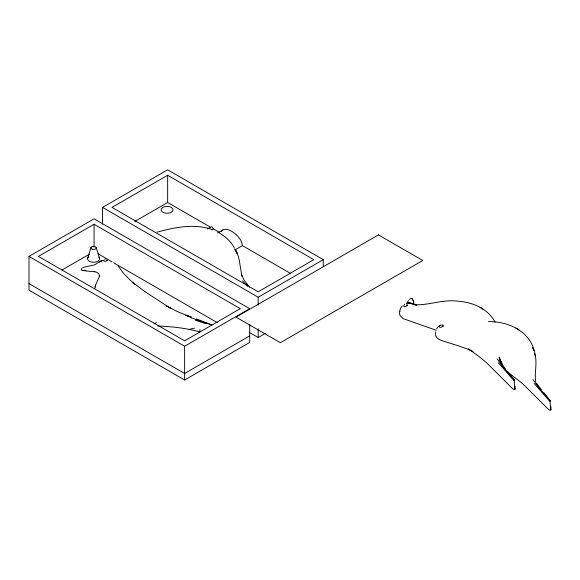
<?xml version="1.0" encoding="UTF-8"?>
<svg xmlns="http://www.w3.org/2000/svg" width="580" height="580" viewBox="0 0 580 580"><rect width="100%" height="100%" fill="white"/><g stroke="black" fill="none" stroke-linecap="round" stroke-linejoin="round"><path stroke-width="0.87" d="M199.911 329.563L199.911 331.985C186.26 328.084 172.071 326.583 157.919 326.062M207.524 229.02L211.454 226.773A2.914 1.682 60 0 1 212.498 227.374L213.389 228.897L219.617 232.493M95.062 288.05L95.584 285.171L99.702 275.66M399.671 311.163L400.584 308.263L402.194 305.834M87.681 258.114L90.951 247.595M95.004 286.991L95.584 285.171M404.39 304.819L404.644 304.174M440.227 325.51L440.481 324.865M439.48 326.41C439.22 328.403 442.895 326.881 443.243 325.75L442.968 325.061L441.162 325.133M400.004 311.119L399.446 312.997L399.961 315.505L403.209 318.652L436.247 330.281M435.841 331.818C433.891 335.472 437.443 338.952 440.677 340.192C451.479 343.882 462.623 346.68 473.07 351.393M439.488 326.395L439.865 325.938M406.507 303.673L408.516 300.454M515.134 386.2L515.011 389.26L513.837 389.412L512.604 388.694L486.888 363.073L479.007 356.468L468.176 348.739M550.971 406.892L550.848 409.959L549.673 410.103L548.448 409.386L522.725 383.764L507.333 371.722M221.582 231.384C223.184 228.375 227.302 229.216 229.847 230.369A22.381 12.919 60 0 1 233.711 232.602C237.873 235.777 241.969 240.185 242.389 245.644L290.536 273.441M436.428 328.954L439.459 325.264M403.955 305.305C402.426 307.632 407.131 306.523 407.399 305.058L406.776 304.29M443.018 326.149L442.279 326.228L443.033 326.177M409.429 299.439L411.017 298.424L412.206 298.693M440.176 325.685L440.597 325.387M154.12 323.93L156.361 322.582M102.566 224.076L102.566 207.393L167.642 169.817L323.27 259.666L323.27 266.691M167.642 175.262L111.998 207.393L258.187 291.791L313.838 259.666L167.642 175.262L167.642 202.493L210.562 227.266M29 256.396L94.076 218.827L249.697 308.676L184.621 346.245L29 256.396L29 290.16L184.621 380.009L249.697 342.432L249.697 324.481M94.076 224.271L38.432 256.396L184.621 340.801L240.272 308.676L94.076 224.271L94.076 247.109M134.727 221.495L167.642 202.493M61.944 270.048L89.378 254.214M211.874 229.774L213.389 228.897M217.616 232.971L222.901 229.919M234.849 250.002L242.389 245.644M102.566 207.393L258.187 297.236L323.27 259.666M249.697 335.9L184.621 373.476L29 283.627M249.588 332.565L258.187 337.531L265.248 333.464M533.977 350.523L533.252 349.37M82.824 267.481L94.685 264.828L99.796 261.623L103.138 260.355M82.048 268.417C76.995 271.295 94.09 271.251 95.309 271.882A4.792 2.769 0 0 1 96.816 272.31L98.709 273.731L99.688 276.515M104.588 259.224L105.371 259.035M104.001 260.326C101.935 261.798 109.272 261.188 107.01 260.166M157.071 232.181C174.964 227.266 194.43 223.264 212.505 229.665M189.036 329.368L194.51 328.142M83.919 270.469L86.036 270.222M407.334 303.151L410.256 303.101L408.276 302.934L410.256 303.101L412.822 304.369M407.791 302.949L411.372 303.238L416.853 305.196L414.207 304.558M488.44 321.603C506.471 321.385 526.466 329.418 533.201 347.398M106.459 260.087L106.909 260.144M94.221 271.73L94.924 271.824M415.193 304.797C429.867 305.239 444.258 298.86 459.077 301.346C473.28 302.376 488.229 309.038 495.052 322.154M81.591 269.888L82.186 270.07M195.337 320.211L205.994 323.77M190.414 317.514L211.91 325.119M190.936 317.071L185.694 315.208L191.414 317.325L177.118 311.496L166.395 305.856L170.803 308.451L145.616 292.074L132.508 282.337L134.611 284.084L129.644 279.647L123.301 273.05L118.494 266.481M196.33 318.957L211.773 324.793M97.984 253.757L112.056 261.877M113.622 262.784L217.594 322.813M218.16 232.268C224.83 236.075 230.949 241.229 234.487 248.167M515.91 328.041L518.904 329.984M480.066 307.349L483.067 309.292M248.081 286.535L242.549 280.88M246.63 284.062L249.632 287.18M412.206 298.7L413.656 301.962M543.743 392.616L550.369 400.947L537.79 386.273L532.991 379.596M507.906 371.925L514.533 380.255L501.954 365.581L497.147 358.904M247.588 284.729L243.781 279.676L241.773 274.876M534.158 383.467L549.673 401.172L550.043 400.816L550.558 410.125M498.322 362.775L513.829 380.48L514.206 380.125L514.714 389.434M541.256 389.593L536.442 383.054M505.419 368.902L500.598 362.355M236.379 251.836L235.69 250.553M236.118 251.169L238.286 256.171L239.62 261.529M501.599 363.094L499.699 359.76L502.295 364.501L499.177 357.817L501.178 363.102L499.286 357.215M235.85 250.632L235.001 249.081L235.683 250.531M236.502 252.017L237.35 253.663L236.212 251.256M235.879 250.69L236.111 251.147M550.666 408.683L551 409.676M514.83 387.991L515.163 388.984M412.931 299.845L413.17 300.36M533.223 349.305L532.665 347.435L534.02 350.508M96.186 247.595L99.456 258.114M534.753 353.684C537.624 362.877 534.223 372.52 535.702 381.872M534.057 349.791L535.369 356.048M499.257 357.171L500.214 361.224L499.663 358.672M239.576 262.262L241.983 276.566M413.656 301.962L413.968 304.188M258.187 297.236L258.187 305.145M258.187 328.824L258.187 337.531M184.621 346.245L184.621 380.009M98.832 257.129A6.003 3.466 0 0 1 97.281 261.515A6.003 3.466 0 0 1 89.53 261.355A6.003 3.466 0 0 1 88.515 256.918M378.443 234.893L236.024 317.115L280.35 342.707L422.769 260.485L378.443 234.893M100.703 261.203L99.303 261.942L101.399 260.869L100.703 261.203M407.174 305.457L406.442 305.537L407.189 305.486M409.458 302.919L407.421 303.064L409.458 302.919M163.705 212.686A6.003 3.466 0 0 0 173.057 210.069A6.003 3.466 0 0 0 164.444 206.705A6.003 3.466 0 0 0 163.705 212.686M92.234 249.233A2.668 1.537 0 0 0 96.237 247.899A2.668 1.537 0 0 0 92.234 246.565A2.668 1.537 0 0 0 92.234 249.233"/></g></svg>
